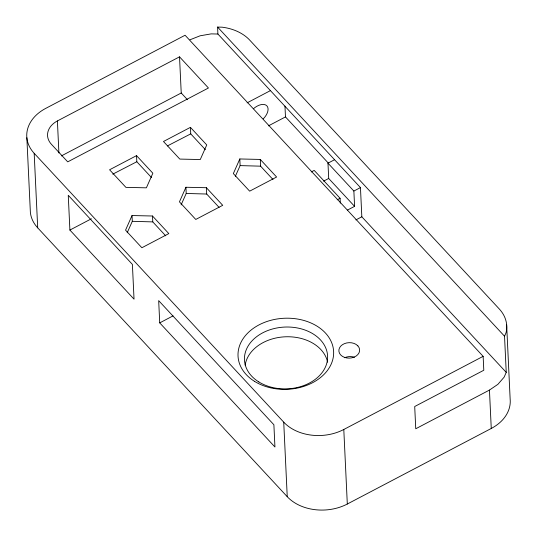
<?xml version="1.0" encoding="UTF-8"?>
<svg xmlns="http://www.w3.org/2000/svg" width="537" height="537" viewBox="0 0 537 537"><rect width="100%" height="100%" fill="white"/><g stroke="black" fill="none" stroke-linecap="round" stroke-linejoin="round"><path stroke-width="0.81" d="M132.028 215.545L125.551 230.151L141.875 247.745L168.819 233.595L152.495 216.008L132.028 215.545L132.297 221.318L127.182 232.769M185.923 187.259L179.445 201.865L195.77 219.452L222.714 205.309L206.389 187.722L185.923 187.259L186.211 193.461L181.097 204.912M239.817 158.965L233.34 173.579L249.665 191.165L276.609 177.022L260.284 159.435L239.817 158.965L240.126 165.604L235.354 176.29M506.237 372.376L504.532 336.216L505.968 332.98A43.275 32.16 -2.7 0 0 499.303 308.997L249.759 40.154A43.275 32.16 -2.7 0 0 222.117 27.186L217.586 27.078L217.908 34.032L360.455 187.594L361.831 216.8L506.237 372.376L504.109 377.189L497.893 384.331L489.449 390.084L415.752 428.768L414.705 406.516L483.797 370.255L483.139 356.346L185.084 35.241L45.739 108.38A43.275 32.16 -2.7 0 0 34.18 153.307L37.697 227.842L287.241 496.691A43.275 32.16 -2.7 0 0 347.311 504.021L491.261 428.466A43.275 32.16 -2.7 0 0 510.15 399.125L506.633 324.583M57.399 120.939L179.526 56.841L208.443 87.994L67.722 161.859L51.398 144.272A22.473 16.701 -2.7 0 1 57.399 120.939L58.909 152.991M61.325 155.931L181.231 92.995L179.526 56.841M136.532 155.636L109.582 169.779L125.906 187.366L146.379 187.829L152.857 173.223L136.532 155.636L136.821 161.731L151.454 177.499M190.427 127.35L163.476 141.493L179.801 159.08L200.274 159.543L206.752 144.936L190.427 127.35L190.736 133.874L205.369 149.642M247.121 102.842L270.426 90.612M69.897 230.064L68.259 195.3L132.397 264.399L134.035 299.163L69.897 230.064L91.384 218.794M268.44 125.859L285.476 116.918L284.966 106.071M311.279 171.934L314.205 170.397L340.089 198.287L340.317 203.114M347.338 210.155L354.588 206.349L328.698 178.465L327.979 163.167L334.564 159.711M323.623 181.123L328.698 178.465M337.196 199.804L340.089 198.287M354.588 206.349L353.87 191.051L360.455 187.594M159.724 322.878L158.677 300.633L273.89 424.754L274.937 446.999L159.724 322.878L173.048 315.884M355.91 219.908L361.831 216.8M34.18 153.307L283.724 422.149A43.275 32.16 -2.7 0 0 343.794 429.486L483.139 356.346M112.777 174.156L136.821 161.731M167.416 145.923L190.736 133.874M190.017 39.778L200.113 35.798L211.175 33.878L217.908 34.032M240.126 165.604L260.606 166.175L272.991 179.519M186.211 193.461L206.691 194.032L219.076 207.376M132.297 221.318L152.776 221.895L165.725 235.844M217.586 27.078L504.532 336.216M285.476 116.918L328.61 163.389M327.979 163.167L353.87 191.051M181.231 92.995L187.467 99.721M489.449 390.084L491.261 428.466M343.794 429.486L347.311 504.021M283.724 422.149L287.241 496.691M260.284 159.435L260.606 166.175M206.389 187.722L206.691 194.032M152.495 216.008L152.776 221.895M26.85 137.72L30.367 212.263A43.275 32.16 -2.7 0 0 37.697 227.842M344.653 357.736A10.404 7.733 -2.7 0 1 354.447 357.246M245.154 365.113A41.611 30.924 -2.7 0 1 285.691 336.78A41.611 30.924 -2.7 0 1 327.61 362.207M253.424 108.736A12.485 7.075 -42.9 0 1 266.835 105.816A12.485 7.075 -42.9 0 1 263.251 118.885M357.864 345.875L356.058 344.398A10.404 7.733 -2.7 0 0 342.351 344.754A10.404 7.733 -2.7 0 0 340.646 354.91L342.445 356.38A10.404 7.733 -2.7 0 0 356.159 356.031A10.404 7.733 -2.7 0 0 357.864 345.875M258.794 381.921A41.611 30.924 -2.7 0 0 326.865 362.945A41.611 30.924 -2.7 0 0 272.407 329.013A41.611 30.924 -2.7 0 0 258.794 381.921M254.518 381.344A47.853 35.563 -2.7 0 0 332.792 359.522A47.853 35.563 -2.7 0 0 270.171 320.495A47.853 35.563 -2.7 0 0 254.518 381.344"/></g></svg>
